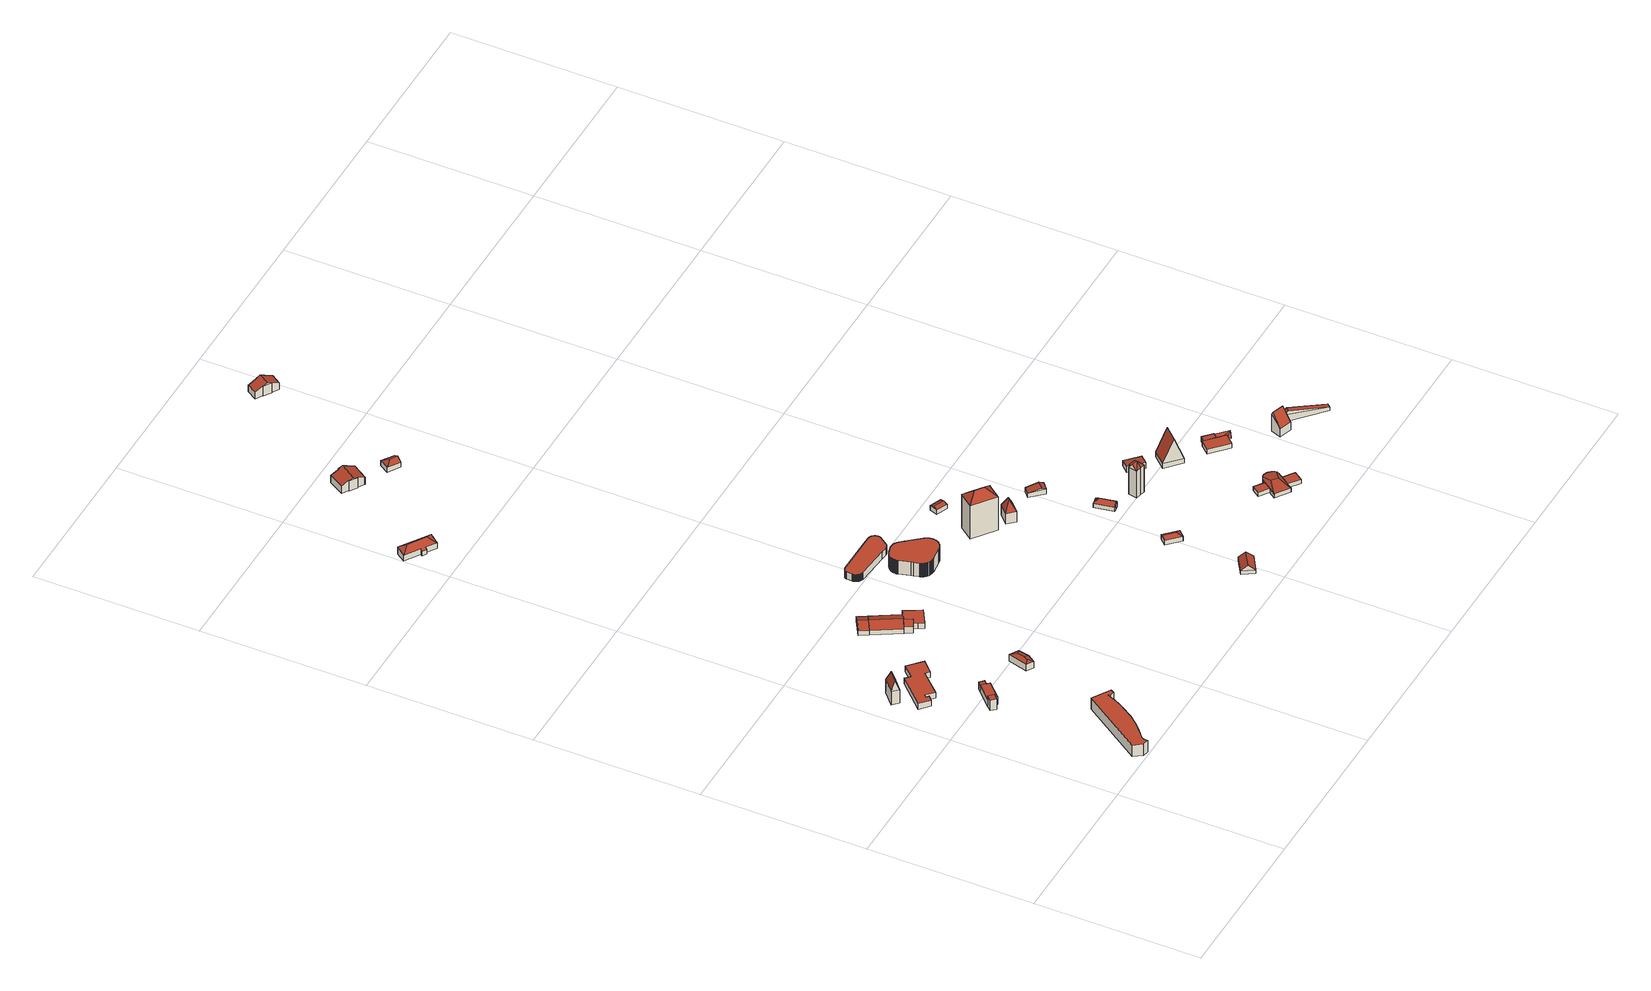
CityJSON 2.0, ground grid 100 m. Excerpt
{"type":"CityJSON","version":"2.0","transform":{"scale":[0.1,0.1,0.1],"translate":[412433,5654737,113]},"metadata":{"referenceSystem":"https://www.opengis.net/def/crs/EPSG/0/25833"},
"CityObjects":{
"building1":{"type":"Building","attributes":{"Dachtyp_tdc":"tdcPolyFlatRoof","Gemeindeschluessel":14612000,"Dachneigung":0,"QualitaetDacherkennung":71,"Geometrietyp2DReferenz":"3000","measuredHeight":8.02,"function":"31001_9998","roofType":"1000"},"geometry":[{"type":"Solid","lod":"2","boundaries":[[[[0,1,2,3]],[[1,4,5,2]],[[4,6,7,5]],[[6,8,9,7]],[[8,10,11,9]],[[10,12,13,11]],[[12,14,15,13]],[[14,16,17,15]],[[16,18,19,17]],[[18,20,21,19]],[[20,22,23,21]],[[22,24,25,23]],[[24,26,27,25]],[[26,28,29,27]],[[28,30,31,29]],[[30,32,33,31]],[[32,34,35,33]],[[34,0,3,35]],[[34,32,30,28,26,24,22,20,18,16,14,12,10,8,6,4,1,0]],[[3,2,5,7,9,11,13,15,17,19,21,23,25,27,29,31,33,35]]]],"semantics":{"surfaces":[{"type":"WallSurface"},{"type":"RoofSurface"},{"type":"GroundSurface"}],"values":[[0,0,0,0,0,0,0,0,0,0,0,0,0,0,0,0,0,0,1,2]]}}]},
"building2":{"type":"Building","attributes":{"Dachtyp_tdc":"tdcFreeFormRoof","Gemeindeschluessel":14612000,"Dachneigung":70.23,"QualitaetDacherkennung":3,"Geometrietyp2DReferenz":"3000","measuredHeight":16.11,"function":"31001_9998","roofType":"5000"},"geometry":[{"type":"Solid","lod":"2","boundaries":[[[[36,37,38,39]],[[37,40,41,38]],[[40,42,43,41]],[[42,36,39,43]],[[44,45,42,40]],[[44,40,37]],[[45,44,37,36]],[[45,36,42]],[[39,38,41,43]]]],"semantics":{"surfaces":[{"type":"WallSurface"},{"type":"RoofSurface"},{"type":"GroundSurface"}],"values":[[0,0,0,0,1,1,1,0,2]]}}]},
"building3":{"type":"Building","attributes":{"Gemeindeschluessel":14612000,"Geometrietyp2DReferenz":"3000","function":"31001_9998","roofType":"9999"},"children":["building3-1","building3-2","building3-3"]},
"building3-1":{"type":"BuildingPart","attributes":{"Dachtyp_tdc":"tdcPolyFlatRoof","Dachneigung":0,"QualitaetDacherkennung":49,"Geometrietyp2DReferenz":"3000","measuredHeight":4.84,"roofType":"1000"},"parents":["building3"],"geometry":[{"type":"MultiSurface","lod":"2","boundaries":[[[46,47,48,49]],[[47,50,51,48]],[[50,52,53,51]],[[52,50,47,46]],[[49,48,51,53]]],"semantics":{"surfaces":[{"type":"WallSurface"},{"type":"RoofSurface"},{"type":"GroundSurface"}],"values":[0,0,0,1,2]}}]},
"building3-2":{"type":"BuildingPart","attributes":{"Dachtyp_tdc":"tdcPolyFlatRoof","Dachneigung":0,"QualitaetDacherkennung":54,"Geometrietyp2DReferenz":"3000","measuredHeight":5.01,"roofType":"1000"},"parents":["building3"],"geometry":[{"type":"MultiSurface","lod":"2","boundaries":[[[54,55,46,49,56]],[[57,58,59,53,52]],[[58,60,61,59]],[[60,62,63,61]],[[62,60,58,57,55,54]],[[56,49,53,59,61,63]]],"semantics":{"surfaces":[{"type":"WallSurface"},{"type":"RoofSurface"},{"type":"GroundSurface"}],"values":[0,0,0,0,1,2]}}]},
"building3-3":{"type":"BuildingPart","attributes":{"Dachtyp_tdc":"tdcPolyFlatRoof","Dachneigung":0,"QualitaetDacherkennung":53,"Geometrietyp2DReferenz":"3000","measuredHeight":7.46,"roofType":"1000"},"parents":["building3"],"geometry":[{"type":"MultiSurface","lod":"2","boundaries":[[[64,65,66,67]],[[64,68,69,65]],[[66,56,63,67]],[[65,69,54,56,66]],[[68,64,67,63,62]]],"semantics":{"surfaces":[{"type":"WallSurface"},{"type":"RoofSurface"},{"type":"GroundSurface"}],"values":[0,1,2,0,0]}}]},
"building4":{"type":"Building","attributes":{"Dachtyp_tdc":"tdcPolyFlatRoof","Gemeindeschluessel":14612000,"Dachneigung":0,"QualitaetDacherkennung":58,"Geometrietyp2DReferenz":"3000","measuredHeight":3.98,"function":"31001_9998","roofType":"1000"},"geometry":[{"type":"Solid","lod":"2","boundaries":[[[[70,71,72,73]],[[71,74,75,72]],[[74,76,77,75]],[[76,78,79,77]],[[78,80,81,79]],[[80,82,83,81]],[[82,84,85,83]],[[84,86,87,85]],[[86,88,89,87]],[[88,90,91,89]],[[90,92,93,91]],[[92,70,73,93]],[[92,90,88,86,84,82,80,78,76,74,71,70]],[[73,72,75,77,79,81,83,85,87,89,91,93]]]],"semantics":{"surfaces":[{"type":"WallSurface"},{"type":"RoofSurface"},{"type":"GroundSurface"}],"values":[[0,0,0,0,0,0,0,0,0,0,0,0,1,2]]}}]},
"building5":{"type":"Building","attributes":{"Dachtyp_tdc":"tdcFreeFormRoof","Gemeindeschluessel":14612000,"Dachneigung":19.97,"QualitaetDacherkennung":16,"Geometrietyp2DReferenz":"3000","measuredHeight":5.7,"function":"31001_9998","roofType":"5000"},"geometry":[{"type":"Solid","lod":"2","boundaries":[[[[94,95,96,97]],[[95,98,99,96]],[[98,100,101,99]],[[100,102,103,101]],[[102,94,97,103]],[[104,105,102,100]],[[106,104,100,98]],[[106,98,95]],[[105,104,106,95,94]],[[105,94,102]],[[97,96,99,101,103]]]],"semantics":{"surfaces":[{"type":"WallSurface"},{"type":"RoofSurface"},{"type":"GroundSurface"}],"values":[[0,0,0,0,0,1,1,1,1,1,2]]}}]},
"building6":{"type":"Building","attributes":{"Dachtyp_tdc":"tdcGableRoof","Gemeindeschluessel":14612000,"Dachneigung":20.48,"QualitaetDacherkennung":66,"Geometrietyp2DReferenz":"3000","measuredHeight":5.16,"function":"31001_9998","roofType":"3100"},"geometry":[{"type":"Solid","lod":"2","boundaries":[[[[107,108,109,110]],[[108,111,112,109]],[[111,113,114,112]],[[113,107,110,114]],[[111,108,115]],[[107,113,116]],[[108,107,116,115]],[[113,111,115,116]],[[110,109,112,114]]]],"semantics":{"surfaces":[{"type":"WallSurface"},{"type":"RoofSurface"},{"type":"GroundSurface"}],"values":[[0,0,0,0,0,0,1,1,2]]}}]},
"building7":{"type":"Building","attributes":{"Gemeindeschluessel":14612000,"Geometrietyp2DReferenz":"3000","function":"31001_9998","roofType":"9999"},"children":["building7-1","building7-2","building7-3"]},
"building7-1":{"type":"BuildingPart","attributes":{"Dachtyp_tdc":"tdcPolyFlatRoof","Dachneigung":0,"QualitaetDacherkennung":63,"Geometrietyp2DReferenz":"3000","measuredHeight":3.8,"roofType":"1000"},"parents":["building7"],"geometry":[{"type":"MultiSurface","lod":"2","boundaries":[[[117,118,119,120,121,122,123]],[[124,125,118,117]],[[125,126,119,118]],[[126,127,120,119]],[[127,128,121,120]],[[129,124,117,123,130]],[[129,131,132,128,127,126,125,124]]],"semantics":{"surfaces":[{"type":"GroundSurface"},{"type":"WallSurface"},{"type":"RoofSurface"}],"values":[0,1,1,1,1,1,2]}}]},
"building7-2":{"type":"BuildingPart","attributes":{"Dachtyp_tdc":"tdcFreeFormRoof","Dachneigung":63.13,"QualitaetDacherkennung":10,"Geometrietyp2DReferenz":"3000","measuredHeight":8.41,"roofType":"5000"},"parents":["building7"],"geometry":[{"type":"MultiSurface","lod":"2","boundaries":[[[133,134,135,136]],[[134,137,138,135]],[[137,139,140,141,138]],[[142,133,136,121,128]],[[143,137,134,144,145,146]],[[145,142,147,146]],[[133,144,134]],[[142,145,144,133]],[[137,143,139]],[[139,143,146,147]],[[136,135,138,141,122,121]]],"semantics":{"surfaces":[{"type":"WallSurface"},{"type":"RoofSurface"},{"type":"GroundSurface"}],"values":[0,0,0,0,1,1,0,0,0,0,2]}}]},
"building7-3":{"type":"BuildingPart","attributes":{"Dachtyp_tdc":"tdcGableRoof","Dachneigung":20.42,"QualitaetDacherkennung":78,"Geometrietyp2DReferenz":"3000","measuredHeight":5.4,"roofType":"3100"},"parents":["building7"],"geometry":[{"type":"MultiSurface","lod":"2","boundaries":[[[130,113,148,149,131]],[[150,140,151,149,148]],[[152,123,122,141,153]],[[113,130,123,152]],[[140,150,153,141]],[[150,113,152,153]],[[113,150,148]]],"semantics":{"surfaces":[{"type":"RoofSurface"},{"type":"GroundSurface"},{"type":"WallSurface"}],"values":[0,0,1,2,2,2,2]}}]},
"building8":{"type":"Building","attributes":{"Dachtyp_tdc":"tdcHipRoof","Gemeindeschluessel":14612000,"Dachneigung":34.65,"QualitaetDacherkennung":62,"Geometrietyp2DReferenz":"3000","measuredHeight":6.68,"function":"31001_2000","roofType":"3200"},"geometry":[{"type":"Solid","lod":"2","boundaries":[[[[154,155,156,157]],[[155,158,159,156]],[[158,160,161,159]],[[160,162,163,161]],[[162,164,165,163]],[[164,166,167,165]],[[166,168,169,167]],[[168,154,157,169]],[[164,162,170]],[[160,158,171]],[[162,160,171,170]],[[158,155,154,168,166,164,170,171]],[[157,156,159,161,163,165,167,169]]]],"semantics":{"surfaces":[{"type":"WallSurface"},{"type":"RoofSurface"},{"type":"GroundSurface"}],"values":[[0,0,0,0,0,0,0,0,1,1,1,1,2]]}}]},
"building9":{"type":"Building","attributes":{"Dachtyp_tdc":"tdcPolyFlatRoof","Gemeindeschluessel":14612000,"Dachneigung":0,"QualitaetDacherkennung":64,"Geometrietyp2DReferenz":"3000","measuredHeight":4.76,"function":"31001_9998","roofType":"1000"},"geometry":[{"type":"Solid","lod":"2","boundaries":[[[[172,173,174,175]],[[173,176,177,174]],[[176,178,179,177]],[[178,180,181,179]],[[180,182,183,181]],[[182,184,185,183]],[[184,186,187,185]],[[186,188,189,187]],[[188,190,191,189]],[[190,192,193,191]],[[192,194,195,193]],[[194,196,197,195]],[[196,198,199,197]],[[198,200,201,199]],[[200,202,203,201]],[[202,204,205,203]],[[204,206,207,205]],[[206,208,209,207]],[[208,210,211,209]],[[210,212,213,211]],[[212,214,215,213]],[[214,216,217,215]],[[216,218,219,217]],[[218,220,221,219]],[[220,222,223,221]],[[222,224,225,223]],[[224,226,227,225]],[[226,228,229,227]],[[228,230,231,229]],[[230,232,233,231]],[[232,234,235,233]],[[234,236,237,235]],[[236,238,239,237]],[[238,240,241,239]],[[240,242,243,241]],[[242,244,245,243]],[[244,246,247,245]],[[246,248,249,247]],[[248,250,251,249]],[[250,252,253,251]],[[252,254,255,253]],[[254,256,257,255]],[[256,258,259,257]],[[258,260,261,259]],[[260,262,263,261]],[[262,264,265,263]],[[264,266,267,265]],[[266,268,269,267]],[[268,270,271,269]],[[270,272,273,271]],[[272,274,275,273]],[[274,276,277,275]],[[276,278,279,277]],[[278,280,281,279]],[[280,282,283,281]],[[282,284,285,283]],[[284,286,287,285]],[[286,288,289,287]],[[288,290,291,289]],[[290,292,293,291]],[[292,294,295,293]],[[294,296,297,295]],[[296,298,299,297]],[[298,300,301,299]],[[300,302,303,301]],[[302,304,305,303]],[[304,306,307,305]],[[306,308,309,307]],[[308,310,311,309]],[[310,312,313,311]],[[312,314,315,313]],[[314,316,317,315]],[[316,318,319,317]],[[318,320,321,319]],[[320,322,323,321]],[[322,324,325,323]],[[324,326,327,325]],[[326,328,329,327]],[[328,330,331,329]],[[330,332,333,331]],[[332,334,335,333]],[[334,336,337,335]],[[336,338,339,337]],[[338,172,175,339]],[[338,336,334,332,330,328,326,324,322,320,318,316,314,312,310,308,306,304,302,300,298,296,294,292,290,288,286,284,282,280,278,276,274,272,270,268,266,264,262,260,258,256,254,252,250,248,246,244,242,240,238,236,234,232,230,228,226,224,222,220,218,216,214,212,210,208,206,204,202,200,198,196,194,192,190,188,186,184,182,180,178,176,173,172]],[[175,174,177,179,181,183,185,187,189,191,193,195,197,199,201,203,205,207,209,211,213,215,217,219,221,223,225,227,229,231,233,235,237,239,241,243,245,247,249,251,253,255,257,259,261,263,265,267,269,271,273,275,277,279,281,283,285,287,289,291,293,295,297,299,301,303,305,307,309,311,313,315,317,319,321,323,325,327,329,331,333,335,337,339]]]],"semantics":{"surfaces":[{"type":"WallSurface"},{"type":"RoofSurface"},{"type":"GroundSurface"}],"values":[[0,0,0,0,0,0,0,0,0,0,0,0,0,0,0,0,0,0,0,0,0,0,0,0,0,0,0,0,0,0,0,0,0,0,0,0,0,0,0,0,0,0,0,0,0,0,0,0,0,0,0,0,0,0,0,0,0,0,0,0,0,0,0,0,0,0,0,0,0,0,0,0,0,0,0,0,0,0,0,0,0,0,0,0,1,2]]}}]},
"building10":{"type":"Building","attributes":{"Dachtyp_tdc":"tdcPolyFlatRoof","Gemeindeschluessel":14612000,"Dachneigung":0,"QualitaetDacherkennung":76,"Geometrietyp2DReferenz":"3000","measuredHeight":9.5,"function":"31001_9998","roofType":"1000"},"geometry":[{"type":"Solid","lod":"2","boundaries":[[[[340,341,342,343]],[[341,344,345,342]],[[344,346,347,345]],[[346,348,349,347]],[[348,350,351,349]],[[350,352,353,351]],[[352,354,355,353]],[[354,356,357,355]],[[356,358,359,357]],[[358,360,361,359]],[[360,362,363,361]],[[362,364,365,363]],[[364,366,367,365]],[[366,368,369,367]],[[368,370,371,369]],[[370,372,373,371]],[[372,374,375,373]],[[374,376,377,375]],[[376,378,379,377]],[[378,380,381,379]],[[380,382,383,381]],[[382,384,385,383]],[[384,386,387,385]],[[386,388,389,387]],[[388,390,391,389]],[[390,392,393,391]],[[392,394,395,393]],[[394,396,397,395]],[[396,398,399,397]],[[398,400,401,399]],[[400,402,403,401]],[[402,404,405,403]],[[404,406,407,405]],[[406,408,409,407]],[[408,410,411,409]],[[410,412,413,411]],[[412,414,415,413]],[[414,416,417,415]],[[418,419,420,421]],[[419,422,423,420]],[[422,424,425,423]],[[424,426,427,425]],[[426,428,429,427]],[[428,430,431,429]],[[430,432,433,431]],[[432,434,435,433]],[[434,436,437,435]],[[436,438,439,437]],[[438,440,441,439]],[[440,442,443,441]],[[442,444,445,443]],[[444,446,447,445]],[[446,448,449,447]],[[448,450,451,449]],[[450,452,453,451]],[[452,454,455,453]],[[454,456,457,455]],[[456,458,459,457]],[[458,460,461,459]],[[460,462,463,461]],[[462,464,465,463]],[[416,418,421,417]],[[464,466,467,465]],[[466,468,469,467]],[[468,470,471,469]],[[470,472,473,471]],[[472,474,475,473]],[[474,476,477,475]],[[476,478,479,477]],[[478,480,481,479]],[[480,482,483,481]],[[482,484,485,483]],[[484,486,487,485]],[[486,488,489,487]],[[488,490,491,489]],[[490,492,493,491]],[[492,494,495,493]],[[494,496,497,495]],[[496,498,499,497]],[[498,500,501,499]],[[500,502,503,501]],[[502,504,505,503]],[[504,506,507,505]],[[506,508,509,507]],[[508,510,511,509]],[[510,512,513,511]],[[512,514,515,513]],[[514,516,517,515]],[[516,518,519,517]],[[518,520,521,519]],[[520,522,523,521]],[[522,340,343,523]],[[522,520,518,516,514,512,510,508,506,504,502,500,498,496,494,492,490,488,486,484,482,480,478,476,474,472,470,468,466,464,462,460,458,456,454,452,450,448,446,444,442,440,438,436,434,432,430,428,426,424,422,419,418,416,414,412,410,408,406,404,402,400,398,396,394,392,390,388,386,384,382,380,378,376,374,372,370,368,366,364,362,360,358,356,354,352,350,348,346,344,341,340]],[[343,342,345,347,349,351,353,355,357,359,361,363,365,367,369,371,373,375,377,379,381,383,385,387,389,391,393,395,397,399,401,403,405,407,409,411,413,415,417,421,420,423,425,427,429,431,433,435,437,439,441,443,445,447,449,451,453,455,457,459,461,463,465,467,469,471,473,475,477,479,481,483,485,487,489,491,493,495,497,499,501,503,505,507,509,511,513,515,517,519,521,523]]]],"semantics":{"surfaces":[{"type":"WallSurface"},{"type":"RoofSurface"},{"type":"GroundSurface"}],"values":[[0,0,0,0,0,0,0,0,0,0,0,0,0,0,0,0,0,0,0,0,0,0,0,0,0,0,0,0,0,0,0,0,0,0,0,0,0,0,0,0,0,0,0,0,0,0,0,0,0,0,0,0,0,0,0,0,0,0,0,0,0,0,0,0,0,0,0,0,0,0,0,0,0,0,0,0,0,0,0,0,0,0,0,0,0,0,0,0,0,0,0,0,1,2]]}}]},
"building11":{"type":"Building","attributes":{"Dachtyp_tdc":"tdcFreeFormRoof","Gemeindeschluessel":14612000,"Dachneigung":23.64,"QualitaetDacherkennung":61,"Geometrietyp2DReferenz":"3000","measuredHeight":8.24,"function":"31001_2000","roofType":"5000"},"geometry":[{"type":"Solid","lod":"2","boundaries":[[[[524,525,526,527]],[[525,528,529,526]],[[528,530,531,529]],[[530,532,533,531]],[[532,534,535,533]],[[534,536,537,535]],[[536,538,539,537]],[[538,540,541,539]],[[540,542,543,541]],[[542,544,545,543]],[[544,546,547,545]],[[546,548,549,547]],[[548,524,527,549]],[[536,534,550,551,546,544,542,540,538]],[[550,532,530,528,525,524,548,551]],[[534,532,550]],[[548,546,551]],[[527,526,529,531,533,535,537,539,541,543,545,547,549]]]],"semantics":{"surfaces":[{"type":"WallSurface"},{"type":"RoofSurface"},{"type":"GroundSurface"}],"values":[[0,0,0,0,0,0,0,0,0,0,0,0,0,1,1,0,0,2]]}}]},
"building12":{"type":"Building","attributes":{"Dachtyp_tdc":"tdcFreeFormRoof","Gemeindeschluessel":14612000,"Dachneigung":38.59,"QualitaetDacherkennung":9,"Geometrietyp2DReferenz":"3000","measuredHeight":5.77,"function":"31001_9998","roofType":"5000"},"geometry":[{"type":"Solid","lod":"2","boundaries":[[[[552,553,554,555]],[[553,556,557,554]],[[556,558,559,557]],[[558,552,555,559]],[[560,561,558,556]],[[560,556,553]],[[561,560,553,552]],[[561,552,558]],[[555,554,557,559]]]],"semantics":{"surfaces":[{"type":"WallSurface"},{"type":"RoofSurface"},{"type":"GroundSurface"}],"values":[[0,0,0,0,1,0,1,0,2]]}}]},
"building13":{"type":"Building","attributes":{"Dachtyp_tdc":"tdcHipAndGableRoof","Gemeindeschluessel":14612000,"Dachneigung":30.18,"QualitaetDacherkennung":53,"Geometrietyp2DReferenz":"3000","measuredHeight":5.31,"function":"31001_2000","roofType":"5000"},"geometry":[{"type":"Solid","lod":"2","boundaries":[[[[562,563,564,565]],[[563,566,567,564]],[[566,568,569,567]],[[568,562,565,569]],[[566,563,570]],[[562,568,571]],[[563,562,571,570]],[[568,566,570,571]],[[565,564,567,569]]]],"semantics":{"surfaces":[{"type":"WallSurface"},{"type":"RoofSurface"},{"type":"GroundSurface"}],"values":[[0,0,0,0,1,0,1,1,2]]}}]},
"building14":{"type":"Building","attributes":{"Dachtyp_tdc":"tdcFreeFormRoof","Gemeindeschluessel":14612000,"Dachneigung":41.27,"QualitaetDacherkennung":1,"Geometrietyp2DReferenz":"3000","measuredHeight":27.98,"function":"31001_9998","roofType":"5000"},"geometry":[{"type":"Solid","lod":"2","boundaries":[[[[572,573,574,575]],[[573,576,577,574]],[[576,578,579,577]],[[578,580,581,579]],[[580,582,583,581]],[[582,584,585,583]],[[584,586,587,585]],[[586,572,575,587]],[[588,589,580,578,576,573]],[[588,573,572]],[[589,588,572,586]],[[586,584,582,580,589]],[[575,574,577,579,581,583,585,587]]]],"semantics":{"surfaces":[{"type":"WallSurface"},{"type":"RoofSurface"},{"type":"GroundSurface"}],"values":[[0,0,0,0,0,0,0,0,1,1,1,1,2]]}}]},
"building15":{"type":"Building","attributes":{"Dachtyp_tdc":"tdcHipAndGableRoof","Gemeindeschluessel":14612000,"Dachneigung":29.36,"QualitaetDacherkennung":62,"Geometrietyp2DReferenz":"3000","measuredHeight":4.66,"function":"31001_9998","roofType":"5000"},"geometry":[{"type":"Solid","lod":"2","boundaries":[[[[590,591,592,593]],[[591,594,595,592]],[[594,596,597,595]],[[596,590,593,597]],[[594,591,598]],[[590,596,599]],[[591,590,599,598]],[[596,594,598,599]],[[593,592,595,597]]]],"semantics":{"surfaces":[{"type":"WallSurface"},{"type":"RoofSurface"},{"type":"GroundSurface"}],"values":[[0,0,0,0,1,0,1,1,2]]}}]},
"building16":{"type":"Building","attributes":{"Dachtyp_tdc":"tdcFreeFormRoof","Gemeindeschluessel":14612000,"Dachneigung":65.86,"QualitaetDacherkennung":4,"Geometrietyp2DReferenz":"3000","measuredHeight":14.03,"function":"31001_9998","roofType":"5000"},"geometry":[{"type":"Solid","lod":"2","boundaries":[[[[600,601,602,603]],[[601,604,605,602]],[[604,606,607,605]],[[606,600,603,607]],[[608,609,606,604]],[[608,604,601]],[[609,608,601,600]],[[609,600,606]],[[603,602,605,607]]]],"semantics":{"surfaces":[{"type":"WallSurface"},{"type":"RoofSurface"},{"type":"GroundSurface"}],"values":[[0,0,0,0,1,1,1,1,2]]}}]},
"building17":{"type":"Building","attributes":{"Dachtyp_tdc":"tdcGableRoof","Gemeindeschluessel":14612000,"Dachneigung":20.46,"QualitaetDacherkennung":74,"Geometrietyp2DReferenz":"3000","measuredHeight":3.91,"function":"31001_9998","roofType":"3100"},"geometry":[{"type":"Solid","lod":"2","boundaries":[[[[610,611,612,613]],[[611,614,615,612]],[[614,616,617,615]],[[616,610,613,617]],[[614,611,618]],[[610,616,619]],[[611,610,619,618]],[[616,614,618,619]],[[613,612,615,617]]]],"semantics":{"surfaces":[{"type":"WallSurface"},{"type":"RoofSurface"},{"type":"GroundSurface"}],"values":[[0,0,0,0,0,0,1,1,2]]}}]},
"building18":{"type":"Building","attributes":{"Dachtyp_tdc":"tdcFreeFormRoof","Gemeindeschluessel":14612000,"Dachneigung":47.23,"QualitaetDacherkennung":33,"Geometrietyp2DReferenz":"3000","measuredHeight":5.36,"function":"31001_9998","roofType":"5000"},"geometry":[{"type":"Solid","lod":"2","boundaries":[[[[620,621,622,623]],[[621,624,625,622]],[[624,626,627,625]],[[626,628,629,627]],[[628,630,631,629]],[[630,632,633,631]],[[632,634,635,633]],[[634,620,623,635]],[[634,636,620]],[[636,634,632]],[[637,628,638]],[[637,630,628]],[[637,632,630]],[[632,637,636]],[[638,628,626]],[[639,637,638,626,624]],[[639,624,621]],[[636,637,639,621,620]],[[623,622,625,627,629,631,633,635]]]],"semantics":{"surfaces":[{"type":"WallSurface"},{"type":"RoofSurface"},{"type":"GroundSurface"}],"values":[[0,0,0,0,0,0,0,0,0,0,1,1,1,1,1,1,1,1,2]]}}]},
"building19":{"type":"Building","attributes":{"Dachtyp_tdc":"tdcGableRoof","Gemeindeschluessel":14612000,"Dachneigung":15.66,"QualitaetDacherkennung":49,"Geometrietyp2DReferenz":"3000","measuredHeight":4.69,"function":"31001_9998","roofType":"3100"},"geometry":[{"type":"Solid","lod":"2","boundaries":[[[[640,641,642,643]],[[641,644,645,642]],[[644,646,647,645]],[[646,640,643,647]],[[644,641,648]],[[640,646,649]],[[641,640,649,648]],[[646,644,648,649]],[[643,642,645,647]]]],"semantics":{"surfaces":[{"type":"WallSurface"},{"type":"RoofSurface"},{"type":"GroundSurface"}],"values":[[0,0,0,0,0,0,1,1,2]]}}]},
"building20":{"type":"Building","attributes":{"Dachtyp_tdc":"tdcFreeFormRoof","Gemeindeschluessel":14612000,"Dachneigung":51.35,"QualitaetDacherkennung":5,"Geometrietyp2DReferenz":"3000","measuredHeight":22.12,"function":"31001_9998","roofType":"5000"},"geometry":[{"type":"Solid","lod":"2","boundaries":[[[[650,651,652,653]],[[651,654,655,652]],[[654,656,657,655]],[[656,658,659,657]],[[658,660,661,659]],[[660,662,663,661]],[[662,664,665,663]],[[664,650,653,665]],[[650,666,667]],[[664,666,650]],[[666,664,662]],[[668,669,666,662,660]],[[658,668,660]],[[668,658,656]],[[669,668,656,654]],[[667,666,669,654,651]],[[667,651,650]],[[653,652,655,657,659,661,663,665]]]],"semantics":{"surfaces":[{"type":"WallSurface"},{"type":"RoofSurface"},{"type":"GroundSurface"}],"values":[[0,0,0,0,0,0,0,0,1,1,1,1,1,1,1,1,0,2]]}}]},
"building21":{"type":"Building","attributes":{"Dachtyp_tdc":"tdcFreeFormRoof","Gemeindeschluessel":14612000,"Dachneigung":23.7,"QualitaetDacherkennung":55,"Geometrietyp2DReferenz":"3000","measuredHeight":7.97,"function":"31001_9998","roofType":"5000"},"geometry":[{"type":"Solid","lod":"2","boundaries":[[[[670,671,672,673]],[[671,674,675,672]],[[674,676,677,675]],[[676,678,679,677]],[[678,680,681,679]],[[680,682,683,681]],[[682,684,685,683]],[[684,686,687,685]],[[686,688,689,687]],[[688,690,691,689]],[[690,692,693,691]],[[692,694,695,693]],[[694,696,697,695]],[[696,670,673,697]],[[698,682,680,678,676,674,671,670,699]],[[692,690,688,686,684,698,699,696,694]],[[670,696,699]],[[684,682,698]],[[673,672,675,677,679,681,683,685,687,689,691,693,695,697]]]],"semantics":{"surfaces":[{"type":"WallSurface"},{"type":"RoofSurface"},{"type":"GroundSurface"}],"values":[[0,0,0,0,0,0,0,0,0,0,0,0,0,0,1,1,0,0,2]]}}]},
"building22":{"type":"Building","attributes":{"Dachtyp_tdc":"tdcPolyFlatRoof","Gemeindeschluessel":14612000,"Dachneigung":0,"QualitaetDacherkennung":62,"Geometrietyp2DReferenz":"3000","measuredHeight":2.88,"function":"31001_9998","roofType":"1000"},"geometry":[{"type":"Solid","lod":"2","boundaries":[[[[700,701,702,703]],[[700,704,705,701]],[[702,706,707,703]],[[701,705,706,702]],[[705,704,707,706]],[[704,700,703,707]]]],"semantics":{"surfaces":[{"type":"WallSurface"},{"type":"RoofSurface"},{"type":"GroundSurface"}],"values":[[0,1,2,0,0,0]]}}]},
"building23":{"type":"Building","attributes":{"Dachtyp_tdc":"tdcFreeFormRoof","Gemeindeschluessel":14612000,"Dachneigung":10.26,"QualitaetDacherkennung":30,"Geometrietyp2DReferenz":"3000","measuredHeight":4.5,"function":"31001_9998","roofType":"5000"},"geometry":[{"type":"Solid","lod":"2","boundaries":[[[[708,705,706,709]],[[705,701,702,706]],[[701,710,711,702]],[[710,712,713,711]],[[712,714,715,713]],[[714,716,717,715]],[[716,718,719,717]],[[718,720,721,719]],[[720,722,723,721]],[[722,724,725,723]],[[724,726,727,725]],[[726,728,729,727]],[[728,730,731,729]],[[730,732,733,731]],[[732,734,735,733]],[[734,736,737,735]],[[736,738,739,737]],[[738,740,741,739]],[[740,742,743,741]],[[742,744,745,743]],[[744,746,747,745]],[[746,748,749,747]],[[748,750,751,749]],[[750,752,753,751]],[[752,754,755,753]],[[754,756,757,755]],[[756,758,759,757]],[[758,760,761,759]],[[760,762,763,761]],[[762,764,765,763]],[[764,766,767,765]],[[766,768,769,767]],[[768,770,771,769]],[[770,772,773,771]],[[772,774,775,773]],[[774,776,777,775]],[[776,778,779,777]],[[778,780,781,779]],[[780,782,783,781]],[[782,784,785,783]],[[784,786,787,785]],[[786,788,789,787]],[[788,790,791,789]],[[790,792,793,791]],[[792,794,795,793]],[[794,796,797,795]],[[796,798,799,797]],[[798,800,801,799]],[[800,802,803,801]],[[802,804,805,803]],[[804,806,807,805]],[[806,808,809,807]],[[808,708,709,809]],[[810,811,812,813,814,815,816,710,817,705,818,819]],[[820,821,822,823,824,806,804,802,825,798,826,827,828,829,830,831]],[[808,824,823,819,818,708]],[[822,832,833,834,835,836,837,838,839,840,841,842,843,844,845,846,847,848,849,850,851,852,853,854,855,856,857,858,859,810,819,823]],[[726,859,858,728]],[[724,810,859,726]],[[728,858,857,730]],[[730,857,856,732]],[[732,856,855,734]],[[734,855,854,736]],[[736,854,853,738]],[[738,853,852,740]],[[740,852,851,742]],[[742,851,850,744]],[[744,850,849,746]],[[746,849,848,748]],[[748,848,847,750]],[[750,847,846,752]],[[752,846,845,754]],[[754,845,844,756]],[[756,844,843,758]],[[758,843,842,760]],[[760,842,841,762]],[[762,841,840,764]],[[764,840,839,766]],[[766,839,838,768]],[[768,838,837,770]],[[770,837,836,772]],[[772,836,835,774]],[[774,835,834,776]],[[776,834,833,778]],[[778,833,832,780]],[[780,832,822,821,782]],[[786,831,830,788]],[[784,820,831,786]],[[788,830,829,790]],[[790,829,828,792]],[[792,828,827,794]],[[794,827,826,796]],[[796,826,798]],[[798,825,800]],[[800,825,802]],[[806,824,808]],[[782,821,820,784]],[[705,817,701]],[[708,818,705]],[[701,817,710]],[[710,816,712]],[[712,816,815,714]],[[714,815,814,716]],[[716,814,813,718]],[[718,813,812,720]],[[720,812,811,722]],[[722,811,810,724]],[[709,706,702,711,713,715,717,719,721,723,725,727,729,731,733,735,737,739,741,743,745,747,749,751,753,755,757,759,761,763,765,767,769,771,773,775,777,779,781,783,785,787,789,791,793,795,797,799,801,803,805,807,809]]]],"semantics":{"surfaces":[{"type":"WallSurface"},{"type":"RoofSurface"},{"type":"GroundSurface"}],"values":[[0,0,0,0,0,0,0,0,0,0,0,0,0,0,0,0,0,0,0,0,0,0,0,0,0,0,0,0,0,0,0,0,0,0,0,0,0,0,0,0,0,0,0,0,0,0,0,0,0,0,0,0,0,1,1,1,1,0,0,0,0,0,0,0,0,0,0,0,0,0,0,0,0,0,0,0,0,0,0,0,0,0,0,0,0,0,0,0,0,0,0,0,0,0,0,0,0,0,0,0,0,0,0,0,0,0,0,2]]}}]},
"building24":{"type":"Building","attributes":{"Dachtyp_tdc":"tdcPolyFlatRoof","Gemeindeschluessel":14612000,"Dachneigung":7.01,"QualitaetDacherkennung":40,"Geometrietyp2DReferenz":"3000","measuredHeight":4.15,"function":"31001_9998","roofType":"2100"},"geometry":[{"type":"Solid","lod":"2","boundaries":[[[[860,861,862,863]],[[861,864,865,862]],[[864,866,867,865]],[[866,868,869,867]],[[868,870,871,869]],[[870,860,863,871]],[[870,868,866,864,861,860]],[[863,862,865,867,869,871]]]],"semantics":{"surfaces":[{"type":"WallSurface"},{"type":"RoofSurface"},{"type":"GroundSurface"}],"values":[[0,0,0,0,0,0,1,2]]}}]},
"building25":{"type":"Building","attributes":{"Dachtyp_tdc":"tdcPolyFlatRoof","Gemeindeschluessel":14612000,"Dachneigung":0,"QualitaetDacherkennung":78,"Geometrietyp2DReferenz":"3000","measuredHeight":2.88,"function":"31001_9998","roofType":"1000"},"geometry":[{"type":"Solid","lod":"2","boundaries":[[[[806,804,805,807]],[[804,802,803,805]],[[802,872,873,803]],[[872,874,875,873]],[[874,806,807,875]],[[874,872,802,804,806]],[[807,805,803,873,875]]]],"semantics":{"surfaces":[{"type":"WallSurface"},{"type":"RoofSurface"},{"type":"GroundSurface"}],"values":[[0,0,0,0,0,1,2]]}}]},
"building26":{"type":"Building","attributes":{"Dachtyp_tdc":"tdcGableRoof","Gemeindeschluessel":14612000,"Dachneigung":66.43,"QualitaetDacherkennung":3,"Geometrietyp2DReferenz":"3000","measuredHeight":18.47,"function":"31001_9998","roofType":"3100"},"geometry":[{"type":"Solid","lod":"2","boundaries":[[[[876,877,878,879]],[[880,881,882]],[[877,876,883]],[[881,877,883,882]],[[876,880,882,883]],[[878,884,885,879]],[[877,881,884,878]],[[881,880,885,884]],[[880,876,879,885]]]],"semantics":{"surfaces":[{"type":"WallSurface"},{"type":"RoofSurface"},{"type":"GroundSurface"}],"values":[[0,0,0,1,1,2,0,0,0]]}}]},
"building27":{"type":"Building","attributes":{"Dachtyp_tdc":"tdcPolyFlatRoof","Gemeindeschluessel":14612000,"Dachneigung":0,"QualitaetDacherkennung":85,"Geometrietyp2DReferenz":"3000","measuredHeight":3.34,"function":"31001_9998","roofType":"1000"},"geometry":[{"type":"Solid","lod":"2","boundaries":[[[[886,887,888,889]],[[886,890,891,892,893,887]],[[888,894,895,896,897,889]],[[887,893,894,888]],[[893,892,895,894]],[[892,891,896,895]],[[891,890,897,896]],[[890,886,889,897]]]],"semantics":{"surfaces":[{"type":"WallSurface"},{"type":"RoofSurface"},{"type":"GroundSurface"}],"values":[[0,1,2,0,0,0,0,0]]}}]},
"building28":{"type":"Building","attributes":{"Dachtyp_tdc":"tdcPolyFlatRoof","Gemeindeschluessel":14612000,"Dachneigung":5.49,"QualitaetDacherkennung":73,"Geometrietyp2DReferenz":"3000","measuredHeight":3.55,"function":"31001_9998","roofType":"2100"},"geometry":[{"type":"Solid","lod":"2","boundaries":[[[[898,899,900,901]],[[899,902,903,900]],[[902,904,905,903]],[[904,898,901,905]],[[904,902,899,898]],[[901,900,903,905]]]],"semantics":{"surfaces":[{"type":"WallSurface"},{"type":"RoofSurface"},{"type":"GroundSurface"}],"values":[[0,0,0,0,1,2]]}}]},
"building29":{"type":"Building","attributes":{"Dachtyp_tdc":"tdcFreeFormRoof","Gemeindeschluessel":14612000,"Dachneigung":65.49,"QualitaetDacherkennung":8,"Geometrietyp2DReferenz":"3000","measuredHeight":4.48,"function":"31001_9998","roofType":"5000"},"geometry":[{"type":"Solid","lod":"2","boundaries":[[[[906,907,908,909]],[[907,910,911,908]],[[910,912,900,911]],[[912,913,901,900]],[[913,906,909,901]],[[914,913,912]],[[912,915,914]],[[910,915,912]],[[915,910,907]],[[915,907,906]],[[914,915,906,913]],[[909,908,911,900,901]]]],"semantics":{"surfaces":[{"type":"WallSurface"},{"type":"RoofSurface"},{"type":"GroundSurface"}],"values":[[0,0,0,0,0,0,1,1,1,0,1,2]]}}]},
"building30":{"type":"Building","attributes":{"Dachtyp_tdc":"tdcGableRoof","Gemeindeschluessel":14612000,"Dachneigung":53.58,"QualitaetDacherkennung":8,"Geometrietyp2DReferenz":"3000","measuredHeight":13.49,"function":"31001_9998","roofType":"3100"},"geometry":[{"type":"Solid","lod":"2","boundaries":[[[[916,917,918,919]],[[917,920,921,918]],[[920,922,923,921]],[[922,916,919,923]],[[920,917,924]],[[916,922,925]],[[917,916,925,924]],[[922,920,924,925]],[[919,918,921,923]]]],"semantics":{"surfaces":[{"type":"WallSurface"},{"type":"RoofSurface"},{"type":"GroundSurface"}],"values":[[0,0,0,0,0,0,1,1,2]]}}]},
"building31":{"type":"Building","attributes":{"Dachtyp_tdc":"tdcGableRoof","Gemeindeschluessel":14612000,"Dachneigung":11.28,"QualitaetDacherkennung":5,"Geometrietyp2DReferenz":"3000","measuredHeight":7.06,"function":"31001_9998","roofType":"3100"},"geometry":[{"type":"Solid","lod":"2","boundaries":[[[[926,927,928,929]],[[927,930,931,928]],[[930,932,933,931]],[[932,926,929,933]],[[930,927,934]],[[926,932,935]],[[927,926,935,934]],[[932,930,934,935]],[[929,928,931,933]]]],"semantics":{"surfaces":[{"type":"WallSurface"},{"type":"RoofSurface"},{"type":"GroundSurface"}],"values":[[0,0,0,0,0,0,1,1,2]]}}]}
},
"vertices":[
[380,7,92],[345,14,92],[345,14,12],[380,7,12],[307,65,92],[307,65,12],[559,435,92],[559,435,12],[665,370,92],[665,370,12],[650,346,92],[650,346,12],[620,351,92],[620,351,12],[621,362,92],[621,362,12],[618,363,92],[618,363,12],[600,318,92],[600,318,12],[579,275,92],[579,275,12],[568,257,92],[568,257,12],[518,179,92],[518,179,12],[480,134,92],[480,134,12],[437,92,92],[437,92,12],[390,48,92],[390,48,12],[382,33,92],[382,33,12],[379,18,92],[379,18,12],
[105,1409,109],[183,1480,109],[183,1480,16],[105,1409,16],[216,1443,109],[216,1443,16],[139,1373,109],[139,1373,16],[181,1445,178],[122,1391,178],
[420,1032,57],[441,1052,57],[441,1052,9],[420,1032,9],[465,1028,57],[465,1028,9],[444,1008,57],[444,1008,9],
[333,943,59],[420,1032,59],[333,943,9],[444,1008,59],[460,992,59],[460,992,9],[372,904,59],[372,904,9],[359,917,59],[359,917,9],
[333,890,83],[307,916,83],[307,916,9],[333,890,9],[359,917,83],[333,943,83],
[273,1226,45],[229,1268,45],[229,1268,5],[273,1226,5],[217,1256,45],[217,1256,5],[230,1243,45],[230,1243,5],[205,1217,45],[205,1217,5],[150,1267,45],[150,1267,5],[304,1428,45],[304,1428,5],[332,1402,45],[332,1402,5],[396,1470,45],[396,1470,5],[476,1394,45],[476,1394,5],[411,1326,45],[411,1326,5],[388,1348,45],[388,1348,5],
[693,893,49],[725,1012,49],[725,1012,3],[693,893,3],[776,979,49],[776,979,3],[762,914,49],[762,914,3],[732,868,49],[732,868,3],[734,926,60],[724,905,58],[743,965,59],
[572,1773,41],[541,1825,41],[541,1825,12],[572,1773,12],[643,1887,41],[643,1887,12],[675,1835,41],[675,1835,12],[592,1856,64],[624,1804,64],
[793,1687,10],[847,1586,10],[755,1531,10],[737,1561,10],[721,1587,10],[696,1629,10],[772,1674,10],[793,1687,48],[847,1586,48],[755,1531,48],[737,1561,48],[721,1587,48],[772,1674,48],[772,1674,41],[756,1665,48],[696,1629,48],
[697,1572,59],[691,1569,59],[691,1569,10],[697,1572,10],[666,1610,59],[666,1610,10],[669,1612,59],[669,1612,42],[669,1612,10],[721,1587,59],[669,1612,65],[697,1572,71],[706,1578,94],[681,1620,94],[696,1629,59],
[623,1803,64],[720,1642,64],[572,1773,42],[696,1629,54],[675,1835,10],[572,1773,10],
[89,4210,33],[97,4222,42],[97,4222,3],[89,4210,3],[8,4281,42],[8,4281,3],[45,4335,52],[45,4335,3],[216,4219,52],[216,4219,3],[180,4166,42],[180,4166,3],[121,4205,42],[121,4205,3],[113,4194,33],[113,4194,3],[170,4220,69],[64,4291,69],
[1269,2064,59],[1269,2061,59],[1269,2061,11],[1269,2064,11],[1268,2058,59],[1268,2058,11],[1267,2056,59],[1267,2056,11],[1266,2053,59],[1266,2053,11],[1226,1997,59],[1226,1997,11],[1224,1995,59],[1224,1995,11],[1221,1993,59],[1221,1993,11],[1219,1992,59],[1219,1992,11],[1216,1990,59],[1216,1990,11],[1213,1989,59],[1213,1989,11],[1210,1988,59],[1210,1988,11],[1207,1987,59],[1207,1987,11],[1204,1987,59],[1204,1987,11],[1201,1986,59],[1201,1986,11],[1198,1986,59],[1198,1986,11],[1161,1990,59],[1161,1990,11],[966,2007,59],[966,2007,11],[963,2008,59],[963,2008,11],[959,2009,59],[959,2009,11],[956,2010,59],[956,2010,11],[953,2011,59],[953,2011,11],[950,2013,59],[950,2013,11],[948,2015,59],[948,2015,11],[945,2016,59],[945,2016,11],[942,2019,59],[942,2019,11],[940,2021,59],[940,2021,11],[938,2023,59],[938,2023,11],[936,2026,59],[936,2026,11],[934,2029,59],[934,2029,11],[932,2032,59],[932,2032,11],[931,2035,59],[931,2035,11],[929,2038,59],[929,2038,11],[928,2041,59],[928,2041,11],[928,2044,59],[928,2044,11],[927,2047,59],[927,2047,11],[927,2050,59],[927,2050,11],[927,2054,59],[927,2054,11],[929,2087,59],[929,2087,11],[930,2089,59],[930,2089,11],[930,2090,59],[930,2090,11],[931,2092,59],[931,2092,11],[931,2094,59],[931,2094,11],[932,2095,59],[932,2095,11],[933,2097,59],[933,2097,11],[934,2098,59],[934,2098,11],[935,2100,59],[935,2100,11],[936,2101,59],[936,2101,11],[937,2103,59],[937,2103,11],[939,2104,59],[939,2104,11],[940,2105,59],[940,2105,11],[942,2106,59],[942,2106,11],[943,2107,59],[943,2107,11],[945,2108,59],[945,2108,11],[947,2108,59],[947,2108,11],[948,2109,59],[948,2109,11],[950,2109,59],[950,2109,11],[952,2109,59],[952,2109,11],[954,2110,59],[954,2110,11],[1180,2110,59],[1180,2110,11],[1229,2110,59],[1229,2110,11],[1233,2109,59],[1233,2109,11],[1236,2109,59],[1236,2109,11],[1238,2108,59],[1238,2108,11],[1241,2107,59],[1241,2107,11],[1244,2106,59],[1244,2106,11],[1246,2105,59],[1246,2105,11],[1250,2103,59],[1250,2103,11],[1251,2102,59],[1251,2102,11],[1253,2101,59],[1253,2101,11],[1255,2099,59],[1255,2099,11],[1257,2097,59],[1257,2097,11],[1259,2095,59],[1259,2095,11],[1261,2092,59],[1261,2092,11],[1263,2090,59],[1263,2090,11],[1265,2086,59],[1265,2086,11],[1266,2083,59],[1266,2083,11],[1267,2081,59],[1267,2081,11],[1268,2078,59],[1268,2078,11],[1268,2076,59],[1268,2076,11],[1269,2073,59],[1269,2073,11],[1269,2070,59],[1269,2070,11],[1269,2069,59],[1269,2069,11],[1269,2066,59],[1269,2066,11],
[1336,1770,102],[1335,1765,102],[1335,1765,7],[1336,1770,7],[1334,1760,102],[1334,1760,7],[1333,1755,102],[1333,1755,7],[1331,1751,102],[1331,1751,7],[1330,1746,102],[1330,1746,7],[1327,1742,102],[1327,1742,7],[1324,1737,102],[1324,1737,7],[1324,1736,102],[1324,1736,7],[1321,1733,102],[1321,1733,7],[1318,1729,102],[1318,1729,7],[1314,1726,102],[1314,1726,7],[1311,1722,102],[1311,1722,7],[1307,1720,102],[1307,1720,7],[1302,1716,102],[1302,1716,7],[1297,1714,102],[1297,1714,7],[1292,1712,102],[1292,1712,7],[1288,1710,102],[1288,1710,7],[1283,1709,102],[1283,1709,7],[1279,1708,102],[1279,1708,7],[1273,1707,102],[1273,1707,7],[1195,1698,102],[1195,1698,7],[1188,1698,102],[1188,1698,7],[1184,1698,102],[1184,1698,7],[1179,1699,102],[1179,1699,7],[1172,1700,102],[1172,1700,7],[1166,1702,102],[1166,1702,7],[1162,1703,102],[1162,1703,7],[1158,1705,102],[1158,1705,7],[1152,1709,102],[1152,1709,7],[1148,1712,102],[1148,1712,7],[1144,1715,102],[1144,1715,7],[1141,1718,102],[1141,1718,7],[1138,1722,102],[1138,1722,7],[1134,1726,102],[1134,1726,7],[1131,1731,102],[1131,1731,7],[1129,1735,102],[1129,1735,7],[1127,1739,102],[1127,1739,7],[1126,1744,102],[1126,1744,7],[1124,1749,102],[1116,1779,102],[1116,1779,7],[1124,1749,7],[1112,1793,102],[1112,1793,7],[1092,1860,102],[1092,1860,7],[1091,1866,102],[1091,1866,7],[1090,1871,102],[1090,1871,7],[1090,1875,102],[1090,1875,7],[1091,1880,102],[1091,1880,7],[1091,1884,102],[1091,1884,7],[1092,1889,102],[1092,1889,7],[1093,1893,102],[1093,1893,7],[1094,1898,102],[1094,1898,7],[1096,1902,102],[1096,1902,7],[1099,1907,102],[1099,1907,7],[1102,1912,102],[1102,1912,7],[1105,1916,102],[1105,1916,7],[1108,1919,102],[1108,1919,7],[1111,1922,102],[1111,1922,7],[1114,1925,102],[1114,1925,7],[1118,1928,102],[1118,1928,7],[1122,1931,102],[1122,1931,7],[1126,1933,102],[1126,1933,7],[1130,1935,102],[1130,1935,7],[1135,1937,102],[1135,1937,7],[1166,1946,102],[1166,1946,7],[1171,1947,102],[1171,1947,7],[1175,1948,102],[1175,1948,7],[1180,1948,102],[1180,1948,7],[1184,1948,102],[1184,1948,7],[1189,1948,102],[1189,1948,7],[1193,1947,102],[1193,1947,7],[1198,1946,102],[1198,1946,7],[1203,1944,102],[1203,1944,7],[1207,1943,102],[1207,1943,7],[1211,1941,102],[1211,1941,7],[1215,1939,102],[1215,1939,7],[1219,1936,102],[1219,1936,7],[1222,1934,102],[1222,1934,7],[1226,1930,102],[1226,1930,7],[1230,1926,102],[1230,1926,7],[1250,1902,102],[1250,1902,7],[1319,1821,102],[1319,1821,7],[1322,1817,102],[1322,1817,7],[1325,1813,102],[1325,1813,7],[1328,1809,102],[1328,1809,7],[1330,1804,102],[1330,1804,7],[1332,1800,102],[1332,1800,7],[1333,1795,102],[1333,1795,7],[1334,1791,102],[1334,1791,7],[1335,1786,102],[1335,1786,7],[1336,1780,102],[1336,1780,7],[1336,1779,102],[1336,1779,7],[1336,1774,102],[1336,1774,7],
[394,4802,73],[355,4827,52],[355,4827,1],[394,4802,1],[411,4920,51],[411,4920,1],[453,4892,73],[453,4892,1],[455,4896,73],[455,4896,1],[498,4868,73],[498,4868,1],[496,4865,73],[496,4865,1],[538,4838,51],[538,4838,1],[479,4747,51],[479,4747,1],[476,4749,52],[476,4749,1],[437,4774,73],[437,4774,1],[435,4770,73],[435,4770,1],[392,4798,73],[392,4798,1],[477,4882,84],[413,4784,84],
[2049,209,35],[1953,148,35],[1953,148,10],[2049,209,10],[1908,217,35],[1908,217,10],[2004,279,35],[2004,279,10],[1931,182,68],[2026,244,68],
[691,4639,36],[619,4685,36],[619,4685,2],[691,4639,2],[655,4741,36],[655,4741,2],[727,4695,36],[727,4695,2],[666,4695,55],[709,4667,55],
[1519,1641,246],[1583,1725,246],[1583,1725,12],[1519,1641,12],[1616,1700,246],[1616,1700,12],[1682,1649,246],[1682,1649,12],[1715,1624,246],[1715,1624,12],[1705,1612,246],[1705,1612,12],[1697,1602,246],[1697,1602,12],[1651,1541,246],[1651,1541,12],[1589,1654,292],[1641,1615,292],
[1983,729,38],[2057,656,38],[2057,656,7],[1983,729,7],[2020,618,39],[2020,618,7],[1945,691,39],[1945,691,7],[2019,654,54],[1963,710,54],
[1811,1538,86],[1754,1482,86],[1754,1482,13],[1811,1538,13],[1712,1525,86],[1712,1525,13],[1769,1581,86],[1769,1581,13],[1754,1525,153],[1768,1538,153],
[1677,1860,50],[1610,1887,50],[1610,1887,20],[1677,1860,20],[1628,1935,50],[1628,1935,20],[1696,1908,50],[1696,1908,20],[1619,1911,59],[1687,1884,59],
[2068,1051,39],[2047,1168,39],[2047,1168,10],[2068,1051,10],[2068,1172,39],[2068,1172,10],[2072,1172,39],[2072,1172,10],[2091,1176,39],[2091,1176,10],[2103,1112,39],[2103,1112,10],[2113,1059,39],[2113,1059,10],[2091,1055,39],[2091,1055,10],[2091,1055,64],[2073,1149,64],[2076,1154,60],[2072,1150,63],
[1960,1517,40],[1998,1553,40],[1998,1553,14],[1960,1517,14],[2068,1477,50],[2068,1477,14],[2030,1442,50],[2030,1442,14],[2050,1497,61],[2011,1461,61],
[2220,996,199],[2230,1048,199],[2230,1048,11],[2220,996,11],[2249,1045,199],[2249,1045,11],[2251,1055,199],[2251,1055,11],[2267,1052,199],[2267,1052,11],[2295,1046,199],[2295,1046,11],[2283,983,199],[2283,983,11],[2255,989,199],[2255,989,11],[2262,1015,232],[2225,1022,232],[2269,1028,227],[2267,1018,227],
[884,5560,69],[886,5563,69],[886,5563,1],[884,5560,1],[844,5590,47],[844,5590,1],[882,5649,47],[882,5649,1],[888,5645,50],[888,5645,1],[924,5622,69],[924,5622,1],[926,5625,69],[926,5625,1],[970,5598,70],[970,5598,1],[967,5594,70],[967,5594,1],[1003,5571,51],[1003,5571,1],[1009,5567,47],[1009,5567,1],[971,5508,48],[971,5508,1],[929,5535,70],[929,5535,1],[927,5532,70],[927,5532,1],[949,5611,81],[907,5545,81],
[2552,464,42],[2608,423,42],[2608,423,13],[2552,464,13],[2521,418,42],[2575,377,42],[2575,377,13],[2521,418,13],
[2546,336,42],[2546,336,13],[2611,428,42],[2611,428,13],[2614,432,42],[2614,432,13],[2617,436,42],[2617,436,13],[2621,439,42],[2621,439,13],[2625,443,42],[2625,443,13],[2629,446,42],[2629,446,13],[2633,448,42],[2633,448,13],[2638,451,42],[2638,451,13],[2639,451,42],[2639,451,13],[2640,452,42],[2640,452,13],[2645,453,42],[2645,453,13],[2648,454,42],[2648,454,13],[2652,455,42],[2652,455,13],[2655,455,42],[2655,455,13],[2659,455,42],[2659,455,13],[2662,455,42],[2662,455,13],[2666,455,42],[2666,455,13],[2669,454,42],[2669,454,13],[2674,453,42],[2674,453,13],[2679,451,42],[2679,451,13],[2682,449,42],[2682,449,13],[2685,448,42],[2685,448,13],[2688,446,42],[2688,446,13],[2691,444,42],[2691,444,13],[2693,441,42],[2693,441,13],[2696,439,42],[2696,439,13],[2698,436,42],[2698,436,13],[2701,432,42],[2701,432,13],[2702,431,42],[2702,431,13],[2704,427,42],[2704,427,13],[2705,424,42],[2705,424,13],[2706,420,42],[2706,420,13],[2707,416,42],[2707,416,13],[2708,412,42],[2708,412,13],[2708,409,42],[2708,409,13],[2709,405,42],[2709,405,13],[2708,399,42],[2708,399,13],[2708,398,42],[2708,398,13],[2708,394,42],[2708,394,13],[2707,390,42],[2707,390,13],[2706,386,42],[2706,386,13],[2704,383,42],[2704,383,13],[2703,379,42],[2703,379,13],[2701,376,42],[2701,376,13],[2699,373,42],[2699,373,13],[2696,368,42],[2696,368,13],[2690,360,42],[2690,360,13],[2665,326,42],[2665,326,13],[2653,309,42],[2653,309,13],[2630,276,42],[2630,276,13],[2638,451,47],[2633,448,46],[2629,446,45],[2625,443,44],[2621,439,43],[2617,436,43],[2614,432,43],[2608,423,43],[2546,337,42],[2621,392,58],[2708,398,46],[2708,399,47],[2709,401,47],[2659,365,58],[2630,277,42],[2696,368,43],[2701,376,43],[2703,379,43],[2704,383,43],[2706,386,44],[2707,390,45],[2708,394,45],[2709,405,47],[2708,409,46],[2708,412,46],[2707,416,45],[2706,420,45],[2705,424,44],[2704,427,44],[2702,431,44],[2701,432,43],[2698,436,43],[2696,439,43],[2693,441,43],[2691,444,43],[2688,446,43],[2685,448,43],[2682,449,43],[2679,451,43],[2674,453,43],[2669,454,44],[2666,455,44],[2662,455,44],[2659,455,45],[2655,455,45],[2652,455,45],[2648,454,46],[2645,453,46],[2640,452,47],[2639,451,47],
[2426,1085,57],[2429,1088,56],[2429,1088,15],[2426,1085,15],[2380,1134,56],[2380,1134,15],[2422,1179,48],[2422,1179,15],[2501,1106,48],[2501,1106,15],[2455,1058,57],[2455,1058,15],
[2756,314,42],[2756,314,13],[2719,260,42],[2719,260,13],
[2568,1057,46],[2659,973,45],[2659,973,13],[2568,1057,13],[2498,980,46],[2588,896,45],[2546,935,198],[2617,1012,198],[2588,896,13],[2498,980,13],
[2809,721,49],[2706,817,49],[2706,817,15],[2809,721,15],[2859,775,49],[2814,816,49],[2761,865,49],[2756,870,49],[2756,870,15],[2761,865,15],[2814,816,15],[2859,775,15],
[2838,842,51],[2814,816,48],[2814,816,16],[2838,842,16],[2761,865,48],[2761,865,16],[2785,891,51],[2785,891,16],
[2900,784,23],[2877,758,23],[2877,758,16],[2900,784,16],[2859,775,23],[2859,775,16],[2814,816,23],[2838,842,23],[2826,829,61],[2889,771,61],
[3083,506,72],[3009,531,72],[3009,531,15],[3083,506,15],[3030,593,132],[3030,593,15],[3104,569,132],[3104,569,15],[3028,586,150],[3102,561,150],
[3330,406,50],[3310,384,50],[3310,384,27],[3330,406,27],[3117,557,76],[3117,557,27],[3137,579,76],[3137,579,27],[3133,543,98],[3153,565,98]
]}
